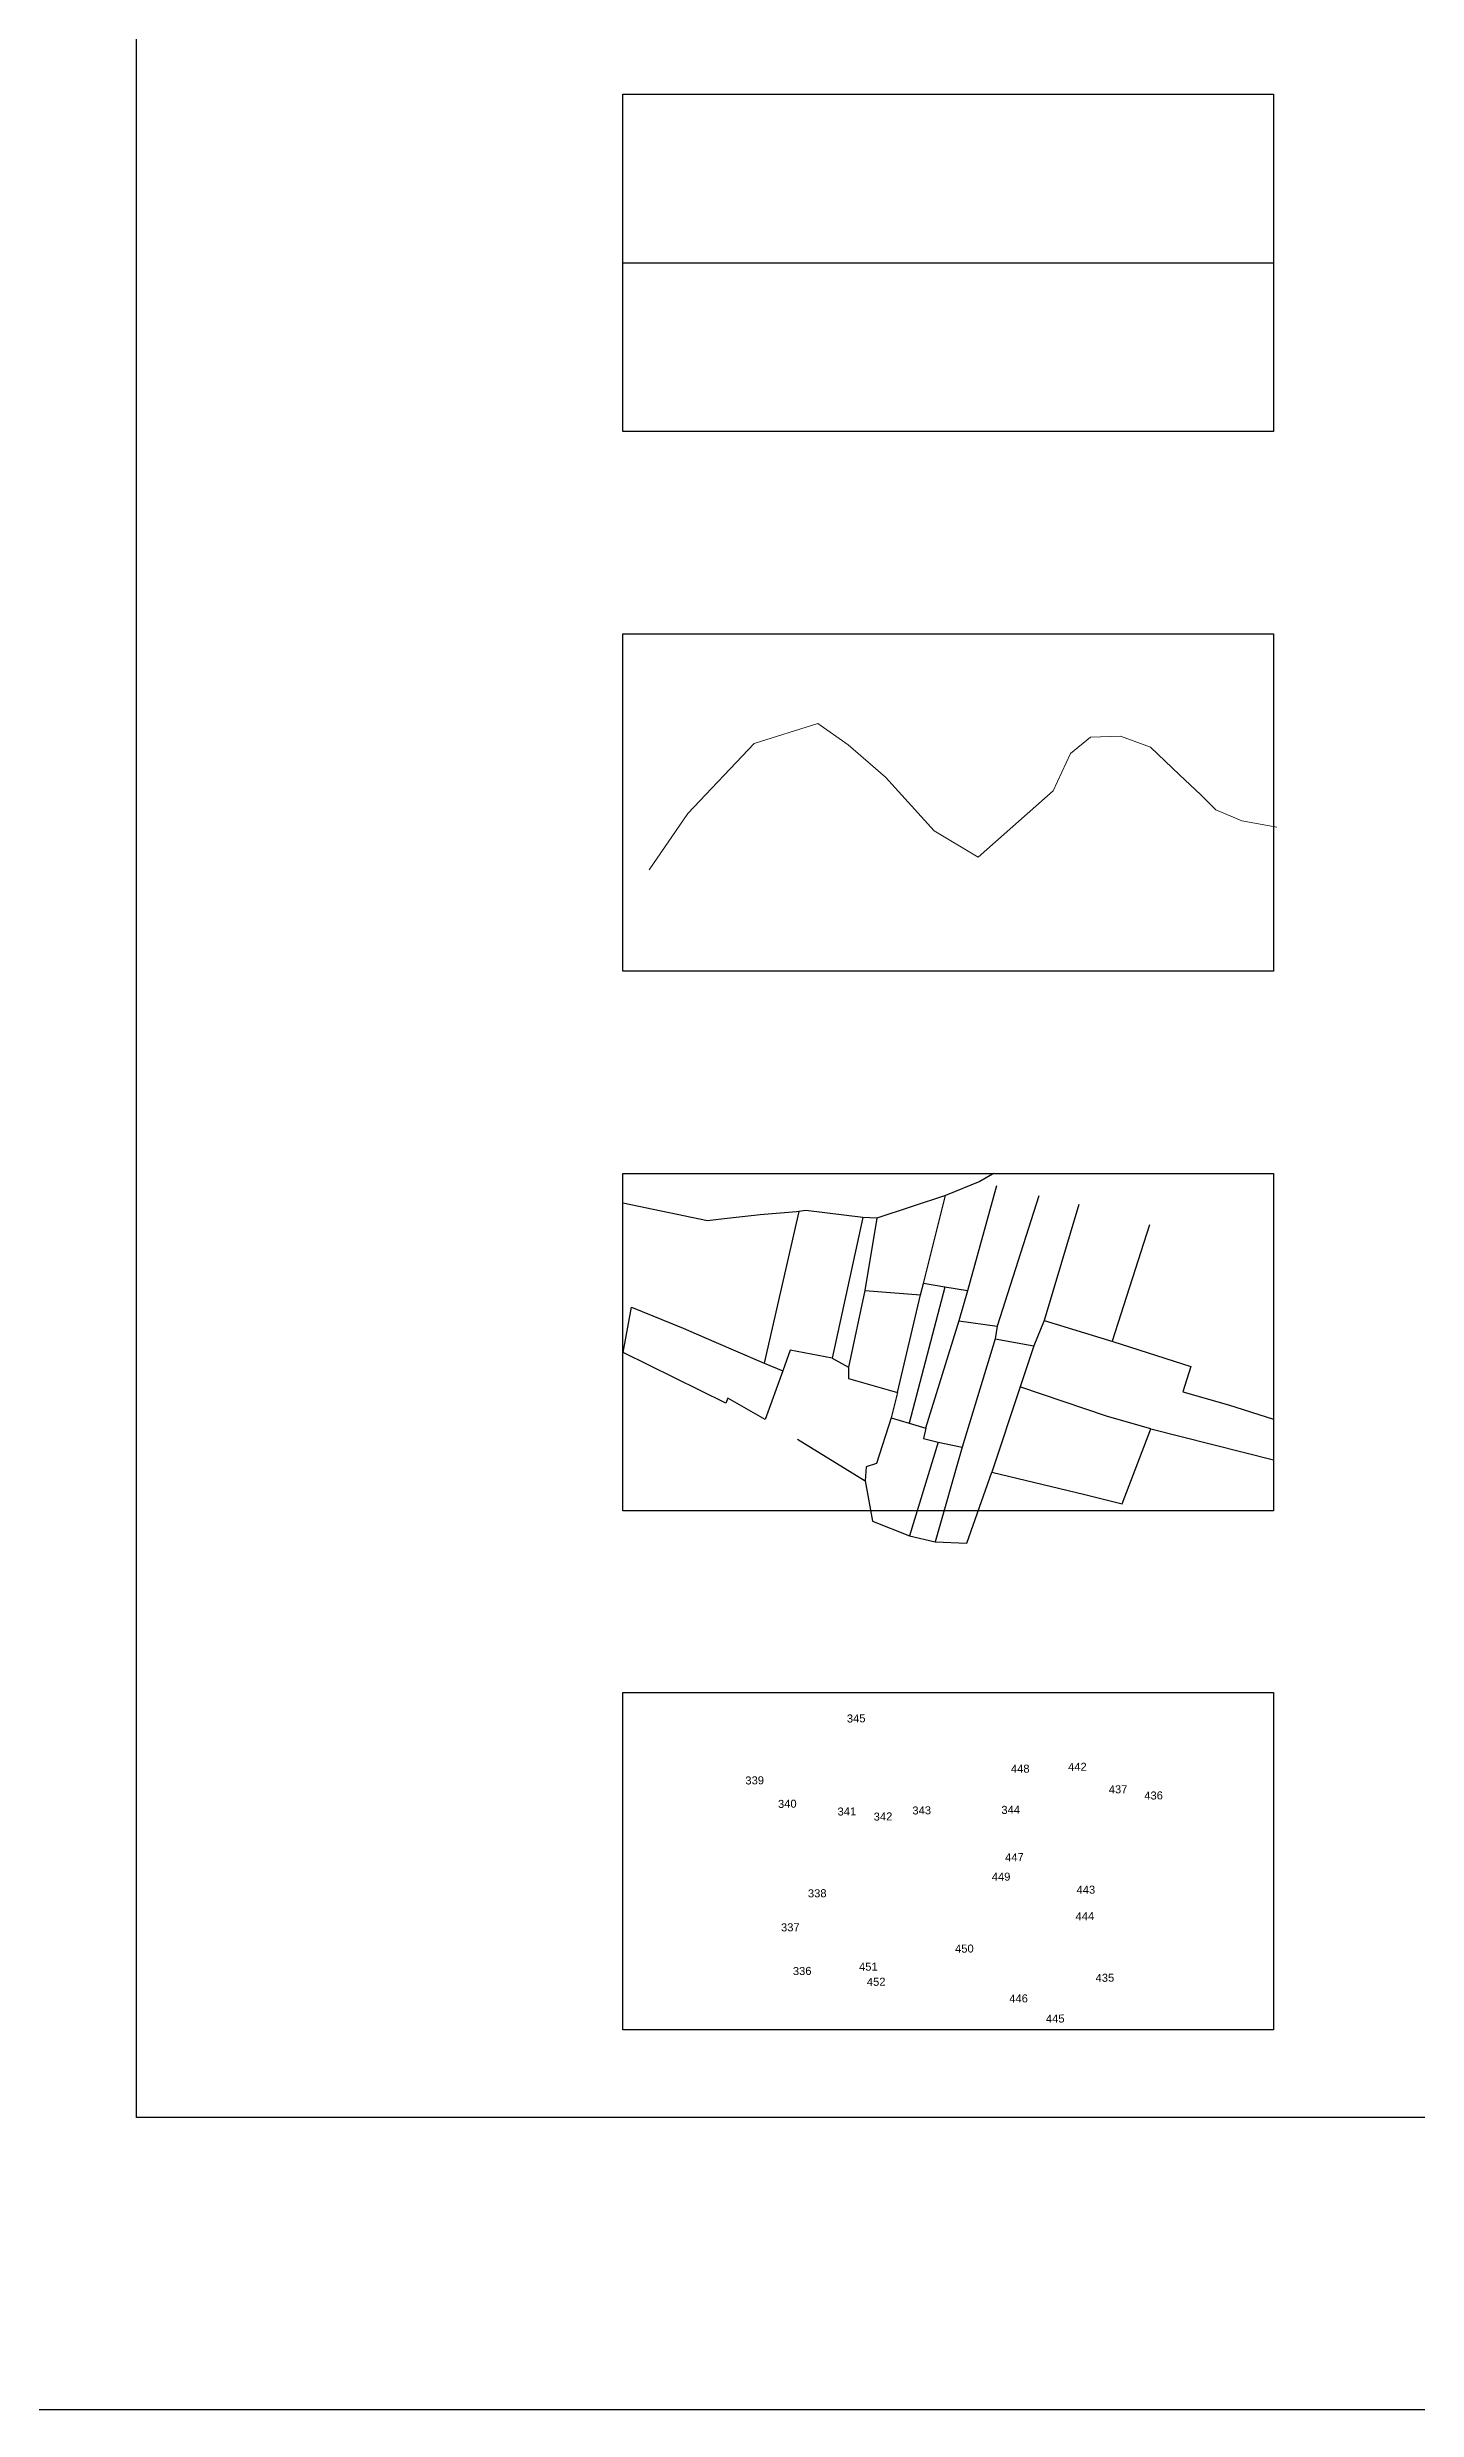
# Model space of a CAD drawing. Header units: inches. Extents: x -72 to 3350, y -615 to 1801.
# Drawn here: x 2677.4 to 2858.5, y -615 to -302.4 of the extents above; entities that cross this region are included whole.
import ezdxf
from ezdxf.enums import TextEntityAlignment as Align

# ---------------------------------------------------------------- set-up
doc = ezdxf.new("R2010")
doc.units = ezdxf.units.IN
doc.header["$LTSCALE"] = 15
doc.header["$MEASUREMENT"] = 0
for name, color, linetype in [('PLOT', 255, 'Continuous'), ('PLOT NO', 7, 'Continuous'), ('ROAD-CT', 50, 'Continuous'), ('STREAMS', 4, 'Continuous'), ('V', 6, 'Continuous')]:
    doc.layers.add(name, color=color, linetype=linetype)
doc.styles.get("Standard").update_dxf_attribs({"font": 'arial.ttf'})

msp = doc.modelspace()

# ---------------------------------------------------------------- linework, layer by layer
at = {"layer": 'PLOT'}
for points in [[(2802.58, -451.41), (2802.42, -451.51), (2800.74, -452.45), (2796.18, -454.3), (2787.09, -457.34), (2785.23, -457.24), (2777.71, -456.3), (2776.47, -456.48), (2771.66, -456.89), (2766.91, -457.39), (2764.72, -457.66), (2753.5, -455.33)], [(2802.92, -453.05), (2799.1, -466.92), (2796.11, -466.47), (2793.27, -465.95)], [(2781.18, -475.83), (2783.35, -477.05), (2783.34, -478.54), (2789.82, -480.38), (2792.89, -467.48), (2793.27, -465.95), (2796.18, -454.3)], [(2808.52, -454.35), (2803.03, -471.63), (2802.76, -473.29), (2798.41, -487.6)], [(2813.82, -455.51), (2809.22, -470.86), (2807.87, -474.23), (2806, -479.75), (2802.33, -490.92)], [(2776.78, -456.44), (2772.21, -476.52)], [(2785.23, -457.24), (2781.18, -475.83), (2775.64, -474.8), (2774.68, -477.53)], [(2787.09, -457.34), (2785.53, -466.88), (2783.35, -477.05)], [(2823.15, -458.2), (2818.22, -473.61)], [(2785.53, -466.88), (2792.89, -467.48)], [(2796.11, -466.47), (2791.38, -484.43)], [(2799.1, -466.92), (2797.97, -470.91), (2793.53, -485.1)], [(2753.54, -475.11), (2754.64, -469.08), (2761.48, -471.87), (2764.2, -473.08), (2768.11, -474.76), (2772.21, -476.52), (2774.68, -477.53), (2772.32, -483.95), (2767.39, -481.15), (2767.12, -481.82), (2753.54, -475.11)], [(2797.97, -470.91), (2803.03, -471.63)], [(2809.22, -470.86), (2818.32, -473.64), (2828.62, -476.94), (2827.57, -480.29), (2833.63, -482), (2839.57, -483.91)], [(2802.76, -473.29), (2807.87, -474.23)], [(2789.82, -480.38), (2789.01, -483.72), (2791.38, -484.43), (2793.59, -485.12), (2793.29, -486.47), (2795.22, -486.96), (2798.41, -487.6), (2794.81, -500.14)], [(2823.34, -485.18), (2817.62, -483.56), (2806.04, -479.64)], [(2789.01, -483.72), (2787.07, -489.79), (2785.71, -490.24), (2785.54, -492.07)], [(2776.62, -486.57), (2785.54, -492.07), (2786.55, -497.4), (2791.43, -499.36), (2794.81, -500.14), (2799.02, -500.31), (2802.33, -490.92), (2814.61, -493.9), (2819.56, -495.1), (2823.34, -485.18), (2839.57, -489.28)], [(2795.22, -486.96), (2791.43, -499.36)]]:
    msp.add_lwpolyline(points, dxfattribs=at)
at = {"layer": 'ROAD-CT', "color": 2}
msp.add_lwpolyline([(2753.5, -330.92), (2839.57, -330.92)], dxfattribs=at)
at = {"layer": 'STREAMS', "color": 4, "lineweight": 0}
msp.add_lwpolyline([(2756.98, -411.21), (2762.11, -403.77), (2770.88, -394.52), (2779.31, -391.87), (2783.29, -394.68), (2788.25, -398.98), (2794.7, -406.09), (2800.49, -409.56), (2810.42, -400.8), (2812.73, -395.84), (2815.38, -393.69), (2819.35, -393.53), (2823.32, -395.01), (2827.13, -398.65), (2829.94, -401.29), (2831.93, -403.28), (2835.4, -404.76), (2840.03, -405.59)], dxfattribs=at)
at = {"layer": 'V', "color": 0}
for points in [[(-71.53, 1801.42), (3349.68, 1801.42), (3349.68, -614.99), (-71.53, -614.99)], [(2689.17, -4.5), (3297.11, -4.5), (3297.11, -576.3), (2689.17, -576.3)], [(2753.5, -308.61), (2839.57, -308.61), (2839.57, -353.24), (2753.5, -353.24)], [(2753.5, -380.01), (2839.57, -380.01), (2839.57, -424.63), (2753.5, -424.63)], [(2753.5, -451.41), (2839.57, -451.41), (2839.57, -496.03), (2753.5, -496.03)], [(2753.5, -520.09), (2839.57, -520.09), (2839.57, -564.71), (2753.5, -564.71)]]:
    msp.add_lwpolyline(points, close=True, dxfattribs=at)

# ---------------------------------------------------------------- texts
at = {"layer": 'PLOT NO'}
for s, p in [('345', (2784.37, -523.51)), ('339', (2770.95, -531.71)), ('448', (2806.07, -530.17)), ('442', (2813.63, -529.92)), ('340', (2775.26, -534.81)), ('437', (2819.01, -532.89)), ('436', (2823.71, -533.71)), ('341', (2783.14, -535.82)), ('342', (2787.92, -536.49)), ('343', (2793.04, -535.68)), ('344', (2804.81, -535.6)), ('449', (2803.54, -544.46)), ('447', (2805.3, -541.88)), ('338', (2779.22, -546.65)), ('443', (2814.75, -546.18)), ('444', (2814.62, -549.68)), ('337', (2775.66, -551.15)), ('336', (2777.23, -556.93)), ('451', (2785.98, -556.36)), ('450', (2798.68, -553.97)), ('452', (2787.02, -558.36)), ('435', (2817.27, -557.83)), ('446', (2805.85, -560.57)), ('445', (2810.7, -563.23))]:
    msp.add_text(s, height=1.059, rotation=0.7947, dxfattribs=at).set_placement(p, align=Align.MIDDLE_CENTER)

doc.saveas('drawing.dxf')
